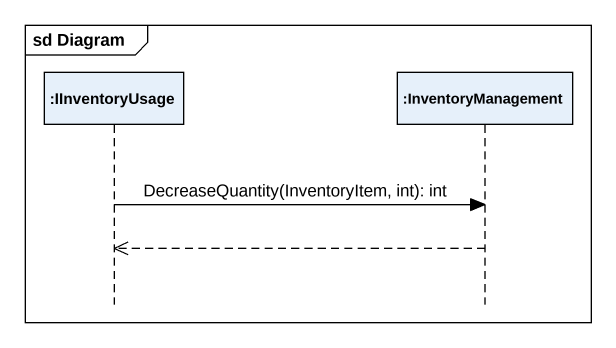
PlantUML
@startuml
mainframe sd Diagram
hide footbox
participant ":IInventoryUsage" as IInventoryUsage
participant ":InventoryManagement" as InventoryManagement

IInventoryUsage -> InventoryManagement : DecreaseQuantity(InventoryItem, int): int
InventoryManagement -->> IInventoryUsage
@enduml
